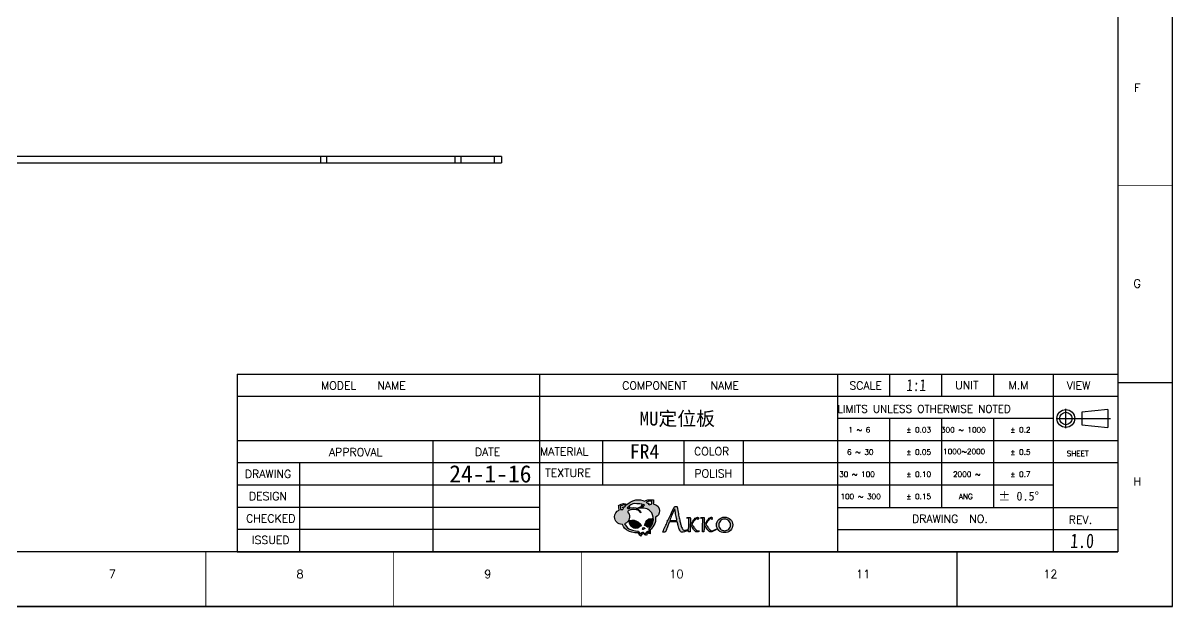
# Model space of a CAD drawing. Header units: millimetres. Extents: x -66 to 508, y -470 to -65.
# Drawn here: x 221.8 to 507.7, y -470.4 to -325.1 of the extents above; entities that cross this region are included whole.
import ezdxf
from ezdxf.enums import TextEntityAlignment as Align

# ---------------------------------------------------------------- set-up
doc = ezdxf.new("R2010")
doc.units = ezdxf.units.MM
doc.header["$LTSCALE"] = 16.335
doc.layers.get('0').update_dxf_attribs({"linetype": 'CONTINUOUS'})
doc.layers.add('图层1', color=3, linetype='CONTINUOUS')
doc.styles.add('POSITION', font='romanc.shx', dxfattribs={"height": 3})
doc.styles.add('样式 1', font='')
doc.styles.get('样式 1').set_extended_font_data('NSimSun')

msp = doc.modelspace()

# ---------------------------------------------------------------- hatches: boundary and pattern name
at = {"layer": '图层1'}
h = msp.add_hatch(color=256, dxfattribs=at)
h.dxf.hatch_style = 2
edge = h.paths.add_edge_path()
edge.add_spline(control_points=[(378.509, -444.752), (378.611, -444.065), (378.57, -443.75), (378.57, -443.75), (377.444, -443.608), (376.744, -443.784), (376.308, -444.067), (375.763, -443.794), (375.046, -443.619), (374.14, -443.754), (374.14, -443.754), (372.985, -443.881), (371.921, -444.857), (371.466, -444.594), (370.796, -444.532), (369.834, -445.091), (369.834, -445.091), (369.945, -445.217), (369.99, -446.264), (369.334, -446.554), (368.877, -447.209), (368.877, -447.972), (368.877, -449.003), (369.713, -449.839), (370.744, -449.839), (370.785, -449.839), (370.825, -449.835), (370.865, -449.833), (371.077, -450.485), (371.516, -451.156), (372.405, -451.506), (372.405, -451.506), (373.581, -452.023), (374.746, -451.942), (374.746, -451.942), (374.852, -452.378), (375.438, -452.759), (375.438, -452.759), (375.65, -452.269), (375.916, -451.887), (375.916, -451.887), (376.257, -452.432), (376.778, -452.595), (376.778, -452.595), (377.087, -451.669), (377.087, -451.669), (377.087, -451.669), (377.193, -452.16), (377.725, -452.214), (377.725, -452.214), (377.725, -451.179), (377.725, -451.179), (377.725, -451.179), (379.07, -450.09), (379.089, -448.565), (379.089, -448.565), (379.092, -448.36), (379.044, -448.057), (379.646, -447.786), (380.066, -447.181), (380.066, -446.477), (380.066, -445.579), (379.383, -444.84), (378.509, -444.752)], knot_values=[0, 0, 0, 0, 1, 1, 1, 2, 2, 2, 3, 3, 3, 4, 4, 4, 5, 5, 5, 6, 6, 6, 7, 7, 7, 8, 8, 8, 9, 9, 9, 10, 10, 10, 11, 11, 11, 12, 12, 12, 13, 13, 13, 14, 14, 14, 15, 15, 15, 16, 16, 16, 17, 17, 17, 18, 18, 18, 19, 19, 19, 20, 20, 20, 21, 21, 21, 21], degree=3, periodic=0)
edge = h.paths.add_edge_path()
edge.add_spline(control_points=[(376.304, -444.992), (376.16, -445.147), (376.072, -445.306), (376.027, -445.404), (375.89, -445.395), (375.743, -445.397), (375.591, -445.414), (375.701, -445.202), (375.826, -445.022), (375.959, -444.87), (376.069, -444.904), (376.184, -444.944), (376.304, -444.992)], knot_values=[0, 0, 0, 0, 1, 1, 1, 2, 2, 2, 3, 3, 3, 4, 4, 4, 4], degree=3, periodic=0)
edge = h.paths.add_edge_path()
edge.add_spline(control_points=[(378.129, -444.075), (378.156, -444.275), (378.124, -444.546), (378.087, -444.76), (377.856, -444.793), (377.639, -444.871), (377.447, -444.986), (377.395, -444.923), (377.335, -444.853), (377.265, -444.779), (377.351, -444.643), (377.423, -444.56), (377.423, -444.56), (377.291, -444.552), (377.17, -444.561), (377.059, -444.58), (376.954, -444.487), (376.836, -444.392), (376.702, -444.3), (377.429, -443.949), (378.129, -444.075), (378.129, -444.075)], knot_values=[0, 0, 0, 0, 1, 1, 1, 2, 2, 2, 3, 3, 3, 4, 4, 4, 5, 5, 5, 6, 6, 6, 7, 7, 7, 7], degree=3, periodic=0)
edge = h.paths.add_edge_path()
edge.add_spline(control_points=[(372.632, -445.758), (372.528, -445.793), (372.376, -445.852), (372.201, -445.947), (372.185, -445.916), (372.119, -445.799), (371.993, -445.684), (372.101, -445.584), (372.212, -445.486), (372.326, -445.392), (372.432, -445.491), (372.534, -445.612), (372.632, -445.758)], knot_values=[0, 0, 0, 0, 1, 1, 1, 2, 2, 2, 3, 3, 3, 4, 4, 4, 4], degree=3, periodic=0)
edge = h.paths.add_edge_path()
edge.add_spline(control_points=[(370.333, -445.305), (370.333, -445.305), (371.004, -444.843), (371.728, -445.046), (371.612, -445.165), (371.499, -445.295), (371.39, -445.437), (371.215, -445.431), (371.009, -445.469), (370.77, -445.58), (370.77, -445.58), (370.92, -445.692), (371.092, -445.866), (371.042, -445.947), (370.994, -446.029), (370.948, -446.116), (370.881, -446.109), (370.813, -446.104), (370.744, -446.104), (370.62, -446.104), (370.498, -446.117), (370.38, -446.14), (370.339, -445.887), (370.298, -445.541), (370.333, -445.305)], knot_values=[0, 0, 0, 0, 1, 1, 1, 2, 2, 2, 3, 3, 3, 4, 4, 4, 5, 5, 5, 6, 6, 6, 7, 7, 7, 8, 8, 8, 8], degree=3, periodic=0)
edge = h.paths.add_edge_path()
edge.add_spline(control_points=[(378.523, -448.674), (378.523, -448.674), (378.5, -450.07), (377.512, -450.907), (377.512, -450.907), (377.317, -451.379), (377.548, -451.833), (377.548, -451.833), (377.282, -451.833), (377.069, -451.542), (377.069, -451.542), (376.682, -451.651), (376.672, -452.214), (376.672, -452.214), (376.236, -452.087), (375.97, -451.778), (375.97, -451.778), (375.438, -451.833), (375.349, -452.287), (375.349, -452.287), (374.852, -451.724), (374.852, -451.524), (374.852, -451.524), (373.593, -451.488), (372.565, -450.979), (372.565, -450.979), (371.758, -450.604), (371.363, -449.732), (372.09, -449.476), (372.611, -448.785), (372.611, -447.972), (372.611, -447.459), (372.405, -446.995), (372.071, -446.658), (372.275, -446.479), (372.525, -446.319), (372.831, -446.201), (372.831, -446.201), (374.626, -445.726), (375.384, -446.961), (375.384, -446.961), (375.065, -445.329), (372.778, -445.715), (372.778, -445.715), (372.741, -445.723), (372.679, -445.743), (372.623, -445.62), (372.54, -445.466), (372.425, -445.313), (373.07, -444.806), (373.796, -444.458), (374.424, -444.753), (374.424, -444.753), (374.895, -444.603), (375.702, -444.799), (375.572, -445.129), (375.59, -445.407), (375.59, -445.414), (375.237, -445.455), (374.858, -445.583), (374.52, -445.878), (374.52, -445.878), (375.776, -445.629), (376.98, -445.987), (376.98, -445.987), (378.67, -446.721), (378.523, -448.674)], knot_values=[0, 0, 0, 0, 1, 1, 1, 2, 2, 2, 3, 3, 3, 4, 4, 4, 5, 5, 5, 6, 6, 6, 7, 7, 7, 8, 8, 8, 9, 9, 9, 10, 10, 10, 11, 11, 11, 12, 12, 12, 13, 13, 13, 14, 14, 14, 15, 15, 15, 16, 16, 16, 17, 17, 17, 18, 18, 18, 19, 19, 19, 20, 20, 20, 21, 21, 21, 22, 22, 22, 22], degree=3, periodic=0)
h = msp.add_hatch(color=256, dxfattribs=at)
h.dxf.hatch_style = 2
edge = h.paths.add_edge_path()
edge.add_spline(control_points=[(387.7, -448.186), (387.681, -448.151), (387.652, -448.124), (387.613, -448.105), (387.573, -448.088), (387.519, -448.078), (387.449, -448.078), (387.379, -448.078), (387.291, -448.088), (387.187, -448.107), (387.082, -448.126), (386.954, -448.155), (386.804, -448.193), (386.804, -448.193), (386.819, -448.322), (386.819, -448.322), (386.926, -448.306), (387.014, -448.299), (387.082, -448.299), (387.133, -448.299), (387.175, -448.304), (387.208, -448.314), (387.24, -448.324), (387.266, -448.34), (387.285, -448.361), (387.303, -448.383), (387.316, -448.411), (387.323, -448.446), (387.329, -448.481), (387.333, -448.522), (387.333, -448.571), (387.333, -448.821), (387.331, -449.069), (387.327, -449.314), (387.323, -449.559), (387.318, -449.809), (387.311, -450.062), (387.304, -450.316), (387.295, -450.578), (387.286, -450.846), (387.283, -450.916), (387.28, -450.988), (387.277, -451.06), (387.095, -451.12), (386.584, -451.285), (386.529, -451.297), (386.465, -451.312), (386.403, -451.319), (386.341, -451.319), (386.246, -451.319), (386.159, -451.304), (386.08, -451.273), (386, -451.242), (385.924, -451.188), (385.852, -451.109), (385.78, -451.032), (385.711, -450.925), (385.644, -450.789), (385.577, -450.652), (385.51, -450.48), (385.442, -450.269), (385.375, -450.06), (385.305, -449.809), (385.233, -449.516), (385.16, -449.223), (385.083, -448.88), (385.002, -448.486), (384.92, -448.092), (384.831, -447.643), (384.736, -447.14), (384.641, -446.636), (384.536, -446.069), (384.422, -445.439), (384.364, -445.414), (384.309, -445.396), (384.258, -445.388), (384.208, -445.379), (384.156, -445.374), (384.104, -445.374), (384.067, -445.374), (384.03, -445.377), (383.991, -445.382), (383.954, -445.388), (383.917, -445.396), (383.883, -445.41), (383.848, -445.422), (383.816, -445.44), (383.787, -445.463), (383.758, -445.486), (383.735, -445.514), (383.717, -445.548), (383.519, -445.922), (383.29, -446.387), (383.031, -446.944), (382.771, -447.5), (382.475, -448.142), (382.144, -448.873), (382.027, -448.874), (381.969, -448.911), (381.969, -448.983), (381.969, -449.024), (381.988, -449.074), (382.026, -449.134), (381.845, -449.527), (381.657, -449.94), (381.461, -450.369), (381.266, -450.799), (381.06, -451.251), (380.842, -451.722), (380.842, -451.722), (380.88, -451.749), (380.88, -451.749), (380.918, -451.751), (380.96, -451.753), (381.007, -451.754), (381.053, -451.755), (381.091, -451.755), (381.122, -451.755), (381.177, -451.755), (381.229, -451.754), (381.278, -451.75), (381.326, -451.748), (381.372, -451.738), (381.413, -451.721), (381.455, -451.704), (381.494, -451.676), (381.531, -451.638), (381.567, -451.6), (381.6, -451.546), (381.629, -451.478), (381.652, -451.418), (381.678, -451.351), (381.705, -451.277), (381.732, -451.204), (381.764, -451.116), (381.8, -451.014), (381.836, -450.913), (381.878, -450.793), (381.927, -450.656), (381.975, -450.519), (382.031, -450.359), (382.097, -450.173), (382.139, -450.054), (382.188, -449.916), (382.245, -449.759), (382.303, -449.604), (382.366, -449.432), (382.437, -449.245), (382.787, -449.225), (383.127, -449.21), (383.454, -449.197), (383.782, -449.186), (384.113, -449.177), (384.449, -449.174), (384.525, -449.526), (384.598, -449.835), (384.667, -450.101), (384.736, -450.367), (384.803, -450.596), (384.868, -450.789), (384.934, -450.981), (384.998, -451.141), (385.063, -451.268), (385.127, -451.395), (385.194, -451.496), (385.261, -451.571), (385.33, -451.647), (385.4, -451.7), (385.474, -451.731), (385.548, -451.761), (385.626, -451.776), (385.709, -451.776), (385.856, -451.776), (386.025, -451.749), (386.216, -451.696), (386.375, -451.649), (386.959, -451.45), (387.267, -451.326), (387.262, -451.447), (387.257, -451.571), (387.252, -451.697), (387.252, -451.697), (387.28, -451.701), (387.28, -451.701), (387.28, -451.701), (387.648, -451.654), (387.648, -451.654), (387.654, -451.477), (387.659, -451.298), (387.665, -451.117), (387.67, -450.936), (387.676, -450.758), (387.681, -450.582), (387.686, -450.406), (387.691, -450.235), (387.697, -450.068), (387.702, -449.902), (387.707, -449.745), (387.711, -449.595), (387.715, -449.447), (387.719, -449.309), (387.723, -449.183), (387.727, -449.056), (387.73, -448.945), (387.734, -448.849), (387.736, -448.753), (387.738, -448.675), (387.74, -448.613), (387.741, -448.552), (387.742, -448.513), (387.742, -448.495), (387.742, -448.429), (387.74, -448.369), (387.736, -448.318), (387.731, -448.266), (387.719, -448.222), (387.7, -448.186)], knot_values=[0, 0, 0, 0, 1, 1, 1, 2, 2, 2, 3, 3, 3, 4, 4, 4, 5, 5, 5, 6, 6, 6, 7, 7, 7, 8, 8, 8, 9, 9, 9, 10, 10, 10, 11, 11, 11, 12, 12, 12, 13, 13, 13, 14, 14, 14, 15, 15, 15, 16, 16, 16, 17, 17, 17, 18, 18, 18, 19, 19, 19, 20, 20, 20, 21, 21, 21, 22, 22, 22, 23, 23, 23, 24, 24, 24, 25, 25, 25, 26, 26, 26, 27, 27, 27, 28, 28, 28, 29, 29, 29, 30, 30, 30, 31, 31, 31, 32, 32, 32, 33, 33, 33, 34, 34, 34, 35, 35, 35, 36, 36, 36, 37, 37, 37, 38, 38, 38, 39, 39, 39, 40, 40, 40, 41, 41, 41, 42, 42, 42, 43, 43, 43, 44, 44, 44, 45, 45, 45, 46, 46, 46, 47, 47, 47, 48, 48, 48, 49, 49, 49, 50, 50, 50, 51, 51, 51, 52, 52, 52, 53, 53, 53, 54, 54, 54, 55, 55, 55, 56, 56, 56, 57, 57, 57, 58, 58, 58, 59, 59, 59, 60, 60, 60, 61, 61, 61, 62, 62, 62, 63, 63, 63, 64, 64, 64, 65, 65, 65, 66, 66, 66, 67, 67, 67, 68, 68, 68, 69, 69, 69, 70, 70, 70, 71, 71, 71, 72, 72, 72, 72], degree=3, periodic=0)
edge = h.paths.add_edge_path()
edge.add_spline(control_points=[(383.488, -448.852), (383.196, -448.856), (382.894, -448.862), (382.582, -448.87), (382.741, -448.459), (382.923, -448.01), (383.129, -447.522), (383.333, -447.034), (383.567, -446.519), (383.828, -445.978), (383.828, -445.978), (383.845, -445.978), (383.845, -445.978), (383.89, -446.251), (383.936, -446.519), (383.983, -446.784), (384.03, -447.049), (384.077, -447.304), (384.122, -447.547), (384.168, -447.792), (384.213, -448.023), (384.256, -448.242), (384.299, -448.461), (384.34, -448.66), (384.378, -448.839), (384.077, -448.844), (383.78, -448.847), (383.488, -448.852)], knot_values=[0, 0, 0, 0, 1, 1, 1, 2, 2, 2, 3, 3, 3, 4, 4, 4, 5, 5, 5, 6, 6, 6, 7, 7, 7, 8, 8, 8, 9, 9, 9, 9], degree=3, periodic=0)
h = msp.add_hatch(color=256, dxfattribs=at)
h.dxf.hatch_style = 2
edge = h.paths.add_edge_path()
edge.add_spline(control_points=[(375.136, -449.647), (375.136, -449.647), (374.374, -448.485), (372.512, -448.848), (372.512, -448.848), (372.352, -450.301), (373.7, -450.773), (373.7, -450.773), (374.551, -451.063), (375.065, -450.464), (375.065, -450.464), (375.227, -450.24), (375.596, -450.173), (375.596, -450.173), (375.526, -450.137), (375.136, -449.647)], knot_values=[0, 0, 0, 0, 1, 1, 1, 2, 2, 2, 3, 3, 3, 4, 4, 4, 5, 5, 5, 5], degree=3, periodic=0)
h = msp.add_hatch(color=256, dxfattribs=at)
h.dxf.hatch_style = 2
edge = h.paths.add_edge_path()
edge.add_spline(control_points=[(376.562, -449.444), (376.366, -449.967), (376.342, -450.068), (376.342, -450.068), (376.599, -450.098), (376.72, -450.247), (376.72, -450.247), (377.146, -450.791), (377.679, -450.422), (377.679, -450.422), (378.521, -449.826), (378.219, -448.402), (378.219, -448.402), (376.919, -448.22), (376.562, -449.444), (376.562, -449.444)], knot_values=[0, 0, 0, 0, 1, 1, 1, 2, 2, 2, 3, 3, 3, 4, 4, 4, 5, 5, 5, 5], degree=3, periodic=0)
h = msp.add_hatch(color=256, dxfattribs=at)
h.dxf.hatch_style = 2
edge = h.paths.add_edge_path()
edge.add_spline(control_points=[(389.738, -451.451), (389.692, -451.461), (389.648, -451.466), (389.607, -451.466), (389.572, -451.466), (389.537, -451.462), (389.504, -451.454), (389.471, -451.445), (389.437, -451.432), (389.402, -451.412), (389.366, -451.394), (389.329, -451.369), (389.292, -451.338), (389.254, -451.308), (389.213, -451.27), (389.17, -451.227), (389.11, -451.167), (389.044, -451.094), (388.974, -451.01), (388.903, -450.926), (388.824, -450.823), (388.737, -450.702), (388.65, -450.58), (388.554, -450.436), (388.448, -450.271), (388.342, -450.106), (388.224, -449.911), (388.093, -449.687), (388.211, -449.521), (388.327, -449.363), (388.44, -449.215), (388.552, -449.066), (388.661, -448.937), (388.766, -448.825), (388.871, -448.713), (388.972, -448.624), (389.067, -448.558), (389.163, -448.492), (389.252, -448.459), (389.336, -448.459), (389.378, -448.459), (389.42, -448.467), (389.463, -448.484), (389.506, -448.499), (389.548, -448.529), (389.588, -448.573), (389.588, -448.573), (389.601, -448.573), (389.601, -448.573), (389.645, -448.539), (389.679, -448.496), (389.703, -448.446), (389.727, -448.397), (389.739, -448.347), (389.739, -448.297), (389.739, -448.265), (389.734, -448.235), (389.723, -448.206), (389.712, -448.177), (389.695, -448.151), (389.672, -448.129), (389.648, -448.107), (389.619, -448.091), (389.584, -448.077), (389.548, -448.065), (389.507, -448.057), (389.459, -448.057), (389.348, -448.057), (389.235, -448.097), (389.121, -448.175), (389.006, -448.252), (388.885, -448.362), (388.758, -448.503), (388.631, -448.645), (388.496, -448.816), (388.352, -449.014), (388.207, -449.213), (388.051, -449.432), (387.882, -449.672), (387.882, -449.672), (387.767, -449.836), (387.767, -449.836), (387.767, -449.836), (387.765, -449.856), (387.765, -449.856), (387.904, -450.098), (388.032, -450.313), (388.148, -450.498), (388.264, -450.683), (388.369, -450.843), (388.465, -450.979), (388.559, -451.114), (388.644, -451.227), (388.72, -451.316), (388.794, -451.406), (388.861, -451.477), (388.918, -451.529), (388.952, -451.562), (388.985, -451.591), (389.016, -451.614), (389.047, -451.639), (389.077, -451.659), (389.109, -451.676), (389.139, -451.691), (389.17, -451.704), (389.202, -451.712), (389.233, -451.72), (389.267, -451.724), (389.302, -451.724), (389.338, -451.724), (389.378, -451.72), (389.42, -451.713), (389.463, -451.705), (389.51, -451.692), (389.561, -451.677), (389.613, -451.66), (389.669, -451.641), (389.731, -451.618), (389.792, -451.595), (389.86, -451.567), (389.935, -451.536), (389.935, -451.536), (389.892, -451.408), (389.892, -451.408), (389.836, -451.426), (389.784, -451.44), (389.738, -451.451)], knot_values=[0, 0, 0, 0, 1, 1, 1, 2, 2, 2, 3, 3, 3, 4, 4, 4, 5, 5, 5, 6, 6, 6, 7, 7, 7, 8, 8, 8, 9, 9, 9, 10, 10, 10, 11, 11, 11, 12, 12, 12, 13, 13, 13, 14, 14, 14, 15, 15, 15, 16, 16, 16, 17, 17, 17, 18, 18, 18, 19, 19, 19, 20, 20, 20, 21, 21, 21, 22, 22, 22, 23, 23, 23, 24, 24, 24, 25, 25, 25, 26, 26, 26, 27, 27, 27, 28, 28, 28, 29, 29, 29, 30, 30, 30, 31, 31, 31, 32, 32, 32, 33, 33, 33, 34, 34, 34, 35, 35, 35, 36, 36, 36, 37, 37, 37, 38, 38, 38, 39, 39, 39, 40, 40, 40, 41, 41, 41, 42, 42, 42, 42], degree=3, periodic=0)
h = msp.add_hatch(color=256, dxfattribs=at)
h.dxf.hatch_style = 2
edge = h.paths.add_edge_path()
edge.add_spline(control_points=[(391.146, -448.186), (391.126, -448.151), (391.097, -448.124), (391.058, -448.105), (391.018, -448.088), (390.964, -448.078), (390.894, -448.078), (390.824, -448.078), (390.736, -448.088), (390.632, -448.107), (390.527, -448.126), (390.399, -448.155), (390.249, -448.193), (390.249, -448.193), (390.264, -448.322), (390.264, -448.322), (390.371, -448.306), (390.459, -448.299), (390.527, -448.299), (390.578, -448.299), (390.62, -448.304), (390.653, -448.314), (390.686, -448.324), (390.711, -448.34), (390.73, -448.361), (390.748, -448.383), (390.761, -448.411), (390.768, -448.446), (390.774, -448.481), (390.778, -448.522), (390.778, -448.571), (390.778, -448.821), (390.776, -449.069), (390.773, -449.314), (390.768, -449.559), (390.763, -449.809), (390.756, -450.062), (390.749, -450.316), (390.74, -450.578), (390.73, -450.846), (390.72, -451.116), (390.709, -451.399), (390.697, -451.697), (390.697, -451.697), (390.725, -451.701), (390.725, -451.701), (390.725, -451.701), (391.094, -451.654), (391.094, -451.654), (391.099, -451.477), (391.104, -451.298), (391.11, -451.117), (391.116, -450.936), (391.121, -450.758), (391.126, -450.582), (391.132, -450.406), (391.137, -450.235), (391.142, -450.068), (391.147, -449.902), (391.152, -449.745), (391.156, -449.595), (391.16, -449.447), (391.164, -449.309), (391.168, -449.183), (391.173, -449.056), (391.176, -448.945), (391.178, -448.849), (391.181, -448.753), (391.183, -448.675), (391.184, -448.613), (391.186, -448.552), (391.187, -448.513), (391.187, -448.495), (391.187, -448.429), (391.185, -448.369), (391.181, -448.318), (391.177, -448.266), (391.165, -448.222), (391.146, -448.186)], knot_values=[0, 0, 0, 0, 1, 1, 1, 2, 2, 2, 3, 3, 3, 4, 4, 4, 5, 5, 5, 6, 6, 6, 7, 7, 7, 8, 8, 8, 9, 9, 9, 10, 10, 10, 11, 11, 11, 12, 12, 12, 13, 13, 13, 14, 14, 14, 15, 15, 15, 16, 16, 16, 17, 17, 17, 18, 18, 18, 19, 19, 19, 20, 20, 20, 21, 21, 21, 22, 22, 22, 23, 23, 23, 24, 24, 24, 25, 25, 25, 26, 26, 26, 26], degree=3, periodic=0)
h = msp.add_hatch(color=256, dxfattribs=at)
h.dxf.hatch_style = 2
edge = h.paths.add_edge_path()
edge.add_spline(control_points=[(393.184, -451.451), (393.137, -451.461), (393.094, -451.466), (393.052, -451.466), (393.017, -451.466), (392.983, -451.462), (392.95, -451.454), (392.916, -451.445), (392.882, -451.432), (392.847, -451.412), (392.811, -451.394), (392.775, -451.369), (392.737, -451.338), (392.699, -451.308), (392.659, -451.27), (392.615, -451.227), (392.555, -451.167), (392.49, -451.094), (392.419, -451.01), (392.349, -450.926), (392.27, -450.823), (392.183, -450.702), (392.095, -450.58), (391.999, -450.436), (391.893, -450.271), (391.787, -450.106), (391.669, -449.911), (391.539, -449.687), (391.657, -449.521), (391.772, -449.363), (391.884, -449.215), (391.997, -449.066), (392.106, -448.937), (392.211, -448.825), (392.317, -448.713), (392.417, -448.624), (392.512, -448.558), (392.608, -448.492), (392.698, -448.459), (392.782, -448.459), (392.823, -448.459), (392.865, -448.467), (392.908, -448.484), (392.951, -448.499), (392.993, -448.529), (393.034, -448.573), (393.034, -448.573), (393.046, -448.573), (393.046, -448.573), (393.09, -448.539), (393.125, -448.496), (393.149, -448.446), (393.172, -448.397), (393.184, -448.347), (393.184, -448.297), (393.184, -448.265), (393.179, -448.235), (393.168, -448.206), (393.157, -448.177), (393.14, -448.151), (393.117, -448.129), (393.094, -448.107), (393.064, -448.091), (393.029, -448.077), (392.994, -448.065), (392.952, -448.057), (392.904, -448.057), (392.794, -448.057), (392.68, -448.097), (392.566, -448.175), (392.451, -448.252), (392.33, -448.362), (392.204, -448.503), (392.076, -448.645), (391.941, -448.816), (391.797, -449.014), (391.653, -449.213), (391.496, -449.432), (391.327, -449.672), (391.327, -449.672), (391.212, -449.836), (391.212, -449.836), (391.212, -449.836), (391.21, -449.856), (391.21, -449.856), (391.349, -450.098), (391.477, -450.313), (391.593, -450.498), (391.709, -450.683), (391.815, -450.843), (391.909, -450.979), (392.005, -451.114), (392.089, -451.227), (392.164, -451.316), (392.24, -451.406), (392.306, -451.477), (392.363, -451.529), (392.397, -451.562), (392.43, -451.591), (392.461, -451.614), (392.492, -451.639), (392.523, -451.659), (392.553, -451.676), (392.584, -451.691), (392.615, -451.704), (392.647, -451.712), (392.678, -451.72), (392.712, -451.724), (392.747, -451.724), (392.784, -451.724), (392.823, -451.72), (392.865, -451.713), (392.908, -451.705), (392.955, -451.692), (393.007, -451.677), (393.057, -451.66), (393.114, -451.641), (393.176, -451.618), (393.237, -451.595), (394.303, -451.063), (394.377, -451.032), (394.377, -451.032), (394.334, -450.905), (394.334, -450.905), (394.278, -450.922), (393.229, -451.44), (393.184, -451.451)], knot_values=[0, 0, 0, 0, 1, 1, 1, 2, 2, 2, 3, 3, 3, 4, 4, 4, 5, 5, 5, 6, 6, 6, 7, 7, 7, 8, 8, 8, 9, 9, 9, 10, 10, 10, 11, 11, 11, 12, 12, 12, 13, 13, 13, 14, 14, 14, 15, 15, 15, 16, 16, 16, 17, 17, 17, 18, 18, 18, 19, 19, 19, 20, 20, 20, 21, 21, 21, 22, 22, 22, 23, 23, 23, 24, 24, 24, 25, 25, 25, 26, 26, 26, 27, 27, 27, 28, 28, 28, 29, 29, 29, 30, 30, 30, 31, 31, 31, 32, 32, 32, 33, 33, 33, 34, 34, 34, 35, 35, 35, 36, 36, 36, 37, 37, 37, 38, 38, 38, 39, 39, 39, 40, 40, 40, 41, 41, 41, 42, 42, 42, 42], degree=3, periodic=0)
h = msp.add_hatch(color=256, dxfattribs=at)
h.dxf.hatch_style = 2
edge = h.paths.add_edge_path()
edge.add_spline(control_points=[(397.68, -448.579), (397.293, -448.211), (396.808, -448.027), (396.226, -448.027), (395.645, -448.027), (395.163, -448.211), (394.783, -448.579), (394.402, -448.947), (394.212, -449.413), (394.212, -449.976), (394.212, -450.523), (394.4, -450.979), (394.779, -451.344), (395.156, -451.707), (395.63, -451.889), (396.197, -451.889), (396.791, -451.889), (397.284, -451.707), (397.674, -451.344), (398.065, -450.979), (398.26, -450.52), (398.26, -449.965), (398.26, -449.409), (398.067, -448.947), (397.68, -448.579)], knot_values=[0, 0, 0, 0, 1, 1, 1, 2, 2, 2, 3, 3, 3, 4, 4, 4, 5, 5, 5, 6, 6, 6, 7, 7, 7, 8, 8, 8, 8], degree=3, periodic=0)
edge = h.paths.add_edge_path()
edge.add_spline(control_points=[(397.283, -450.981), (397.003, -451.256), (396.652, -451.393), (396.232, -451.393), (395.813, -451.393), (395.465, -451.259), (395.187, -450.989), (394.908, -450.72), (394.769, -450.382), (394.769, -449.976), (394.769, -449.557), (394.908, -449.213), (395.186, -448.943), (395.463, -448.673), (395.817, -448.539), (396.248, -448.539), (396.657, -448.539), (397.003, -448.675), (397.283, -448.947), (397.565, -449.219), (397.705, -449.555), (397.705, -449.954), (397.705, -450.364), (397.565, -450.706), (397.283, -450.981)], knot_values=[0, 0, 0, 0, 1, 1, 1, 2, 2, 2, 3, 3, 3, 4, 4, 4, 5, 5, 5, 6, 6, 6, 7, 7, 7, 8, 8, 8, 8], degree=3, periodic=0)

# ---------------------------------------------------------------- linework, layer by layer
for p, q in [((507.572, -470.287), (507.572, -65.051)), ((507.572, -470.287), (507.572, -65.051)), ((493.928, -78.696), (493.928, -456.642)), ((275.101, -412.435), (493.928, -412.435)), ((275.101, -412.435), (275.101, -456.642)), ((350.253, -412.435), (350.253, -456.642)), ((424.301, -412.435), (424.301, -456.642)), ((437.232, -412.435), (437.232, -417.85)), ((450.162, -412.435), (450.162, -417.85)), ((463.093, -412.435), (463.093, -417.85)), ((477.857, -412.435), (477.857, -456.642)), ((493.928, -412.435), (493.928, -456.642)), ((493.928, -414.516), (507.572, -414.516)), ((275.101, -417.961), (493.928, -417.961)), ((491.44, -421.276), (485.019, -421.939)), ((485.019, -421.939), (485.019, -425.034)), ((491.44, -421.276), (491.44, -425.697)), ((477.857, -423.487), (424.301, -423.487)), ((437.232, -423.487), (437.232, -445.59)), ((450.162, -423.487), (450.162, -445.59)), ((463.093, -423.487), (463.093, -445.59)), ((485.019, -425.034), (491.44, -425.697)), ((493.928, -429.013), (275.101, -429.013)), ((323.729, -429.013), (323.729, -456.642)), ((365.847, -429.013), (365.847, -440.064)), ((386.172, -440.064), (386.172, -429.013)), ((400.876, -429.013), (400.876, -440.064)), ((493.928, -434.539), (275.101, -434.539)), ((290.573, -434.539), (290.573, -456.642)), ((477.857, -440.064), (275.101, -440.064)), ((350.253, -440.064), (280.627, -440.064)), ((350.253, -445.59), (275.101, -445.59)), ((424.301, -445.59), (493.928, -445.59)), ((350.253, -451.116), (275.101, -451.116)), ((424.301, -451.116), (493.928, -451.116)), ((493.928, -456.642), (-52.526, -456.642)), ((275.101, -456.642), (493.928, -456.642)), ((407.286, -456.642), (407.286, -470.287)), ((453.95, -456.642), (453.95, -470.287)), ((507.572, -470.287), (-66.17, -470.287)), ((-66.17, -470.287), (507.572, -470.287))]:
    msp.add_line(p, q)
at = {"color": 7, "linetype": 'Continuous'}
for p, q in [((340.799, -358.338), (35.751, -358.338)), ((35.751, -359.838), (340.799, -359.838)), ((295.775, -358.338), (295.775, -359.838)), ((297.275, -358.338), (297.275, -359.838)), ((329.275, -359.838), (329.275, -358.338)), ((330.775, -359.838), (330.775, -358.338)), ((338.999, -359.838), (338.999, -358.338)), ((340.799, -358.338), (340.799, -359.838))]:
    msp.add_line(p, q, dxfattribs=at)
at = {"ltscale": 0.5}
for p, q in [((481.041, -425.924), (481.041, -421.099)), ((478.672, -423.487), (492.181, -423.487))]:
    msp.add_line(p, q, dxfattribs=at)
at = {"const_width": 0.205}
for points in [[(493.928, -365.567), (507.572, -365.567)], [(267.296, -456.642), (267.296, -470.287)], [(313.96, -456.642), (313.96, -470.287)], [(360.623, -456.642), (360.623, -470.287)]]:
    msp.add_lwpolyline(points, dxfattribs=at)
for radius in [2.21, 1.547]:
    msp.add_circle((481.041, -423.487), radius)
at = {"layer": '图层1'}
for points, knots in [([(378.509, -444.752), (378.611, -444.065), (378.57, -443.75), (378.57, -443.75), (377.444, -443.608), (376.744, -443.784), (376.308, -444.067), (375.763, -443.794), (375.046, -443.619), (374.14, -443.754), (374.14, -443.754), (372.985, -443.881), (371.921, -444.857), (371.466, -444.594), (370.796, -444.532), (369.834, -445.091), (369.834, -445.091), (369.945, -445.217), (369.99, -446.264), (369.334, -446.554), (368.877, -447.209), (368.877, -447.972), (368.877, -449.003), (369.713, -449.839), (370.744, -449.839), (370.785, -449.839), (370.825, -449.835), (370.865, -449.833), (371.077, -450.485), (371.516, -451.156), (372.405, -451.506), (372.405, -451.506), (373.581, -452.023), (374.746, -451.942), (374.746, -451.942), (374.852, -452.378), (375.438, -452.759), (375.438, -452.759), (375.65, -452.269), (375.916, -451.887), (375.916, -451.887), (376.257, -452.432), (376.778, -452.595), (376.778, -452.595), (377.087, -451.669), (377.087, -451.669), (377.087, -451.669), (377.193, -452.16), (377.725, -452.214), (377.725, -452.214), (377.725, -451.179), (377.725, -451.179), (377.725, -451.179), (379.07, -450.09), (379.089, -448.565), (379.089, -448.565), (379.092, -448.36), (379.044, -448.057), (379.646, -447.786), (380.066, -447.181), (380.066, -446.477), (380.066, -445.579), (379.383, -444.84), (378.509, -444.752)], [0, 0, 0, 0, 1, 1, 1, 2, 2, 2, 3, 3, 3, 4, 4, 4, 5, 5, 5, 6, 6, 6, 7, 7, 7, 8, 8, 8, 9, 9, 9, 10, 10, 10, 11, 11, 11, 12, 12, 12, 13, 13, 13, 14, 14, 14, 15, 15, 15, 16, 16, 16, 17, 17, 17, 18, 18, 18, 19, 19, 19, 20, 20, 20, 21, 21, 21, 21]), ([(370.333, -445.305), (370.333, -445.305), (371.004, -444.843), (371.728, -445.046), (371.612, -445.165), (371.499, -445.295), (371.39, -445.437), (371.215, -445.431), (371.009, -445.469), (370.77, -445.58), (370.77, -445.58), (370.92, -445.692), (371.092, -445.866), (371.042, -445.947), (370.994, -446.029), (370.948, -446.116), (370.881, -446.109), (370.813, -446.104), (370.744, -446.104), (370.62, -446.104), (370.498, -446.117), (370.38, -446.14), (370.339, -445.887), (370.298, -445.541), (370.333, -445.305)], [0, 0, 0, 0, 1, 1, 1, 2, 2, 2, 3, 3, 3, 4, 4, 4, 5, 5, 5, 6, 6, 6, 7, 7, 7, 8, 8, 8, 8]), ([(378.523, -448.674), (378.523, -448.674), (378.5, -450.07), (377.512, -450.907), (377.512, -450.907), (377.317, -451.379), (377.548, -451.833), (377.548, -451.833), (377.282, -451.833), (377.069, -451.542), (377.069, -451.542), (376.682, -451.651), (376.672, -452.214), (376.672, -452.214), (376.236, -452.087), (375.97, -451.778), (375.97, -451.778), (375.438, -451.833), (375.349, -452.287), (375.349, -452.287), (374.852, -451.724), (374.852, -451.524), (374.852, -451.524), (373.593, -451.488), (372.565, -450.979), (372.565, -450.979), (371.758, -450.604), (371.363, -449.732), (372.09, -449.476), (372.611, -448.785), (372.611, -447.972), (372.611, -447.459), (372.405, -446.995), (372.071, -446.658), (372.275, -446.479), (372.525, -446.319), (372.831, -446.201), (372.831, -446.201), (374.626, -445.726), (375.384, -446.961), (375.384, -446.961), (375.065, -445.329), (372.778, -445.715), (372.778, -445.715), (372.741, -445.723), (372.679, -445.743), (372.623, -445.62), (372.54, -445.466), (372.425, -445.313), (373.07, -444.806), (373.796, -444.458), (374.424, -444.753), (374.424, -444.753), (374.895, -444.603), (375.702, -444.799), (375.572, -445.129), (375.59, -445.407), (375.59, -445.414), (375.237, -445.455), (374.858, -445.583), (374.52, -445.878), (374.52, -445.878), (375.776, -445.629), (376.98, -445.987), (376.98, -445.987), (378.67, -446.721), (378.523, -448.674)], [0, 0, 0, 0, 1, 1, 1, 2, 2, 2, 3, 3, 3, 4, 4, 4, 5, 5, 5, 6, 6, 6, 7, 7, 7, 8, 8, 8, 9, 9, 9, 10, 10, 10, 11, 11, 11, 12, 12, 12, 13, 13, 13, 14, 14, 14, 15, 15, 15, 16, 16, 16, 17, 17, 17, 18, 18, 18, 19, 19, 19, 20, 20, 20, 21, 21, 21, 22, 22, 22, 22]), ([(372.632, -445.758), (372.528, -445.793), (372.376, -445.852), (372.201, -445.947), (372.185, -445.916), (372.119, -445.799), (371.993, -445.684), (372.101, -445.584), (372.212, -445.486), (372.326, -445.392), (372.432, -445.491), (372.534, -445.612), (372.632, -445.758)], [0, 0, 0, 0, 1, 1, 1, 2, 2, 2, 3, 3, 3, 4, 4, 4, 4]), ([(376.304, -444.992), (376.16, -445.147), (376.072, -445.306), (376.027, -445.404), (375.89, -445.395), (375.743, -445.397), (375.591, -445.414), (375.701, -445.202), (375.826, -445.022), (375.959, -444.87), (376.069, -444.904), (376.184, -444.944), (376.304, -444.992)], [0, 0, 0, 0, 1, 1, 1, 2, 2, 2, 3, 3, 3, 4, 4, 4, 4]), ([(378.129, -444.075), (378.156, -444.275), (378.124, -444.546), (378.087, -444.76), (377.856, -444.793), (377.639, -444.871), (377.447, -444.986), (377.395, -444.923), (377.335, -444.853), (377.265, -444.779), (377.351, -444.643), (377.423, -444.56), (377.423, -444.56), (377.291, -444.552), (377.17, -444.561), (377.059, -444.58), (376.954, -444.487), (376.836, -444.392), (376.702, -444.3), (377.429, -443.949), (378.129, -444.075), (378.129, -444.075)], [0, 0, 0, 0, 1, 1, 1, 2, 2, 2, 3, 3, 3, 4, 4, 4, 5, 5, 5, 6, 6, 6, 7, 7, 7, 7]), ([(387.7, -448.186), (387.681, -448.151), (387.652, -448.124), (387.613, -448.105), (387.573, -448.088), (387.519, -448.078), (387.449, -448.078), (387.379, -448.078), (387.291, -448.088), (387.187, -448.107), (387.082, -448.126), (386.954, -448.155), (386.804, -448.193), (386.804, -448.193), (386.819, -448.322), (386.819, -448.322), (386.926, -448.306), (387.014, -448.299), (387.082, -448.299), (387.133, -448.299), (387.175, -448.304), (387.208, -448.314), (387.24, -448.324), (387.266, -448.34), (387.285, -448.361), (387.303, -448.383), (387.316, -448.411), (387.323, -448.446), (387.329, -448.481), (387.333, -448.522), (387.333, -448.571), (387.333, -448.821), (387.331, -449.069), (387.327, -449.314), (387.323, -449.559), (387.318, -449.809), (387.311, -450.062), (387.304, -450.316), (387.295, -450.578), (387.286, -450.846), (387.283, -450.916), (387.28, -450.988), (387.277, -451.06), (387.095, -451.12), (386.584, -451.285), (386.529, -451.297), (386.465, -451.312), (386.403, -451.319), (386.341, -451.319), (386.246, -451.319), (386.159, -451.304), (386.08, -451.273), (386, -451.242), (385.924, -451.188), (385.852, -451.109), (385.78, -451.032), (385.711, -450.925), (385.644, -450.789), (385.577, -450.652), (385.51, -450.48), (385.442, -450.269), (385.375, -450.06), (385.305, -449.809), (385.233, -449.516), (385.16, -449.223), (385.083, -448.88), (385.002, -448.486), (384.92, -448.092), (384.831, -447.643), (384.736, -447.14), (384.641, -446.636), (384.536, -446.069), (384.422, -445.439), (384.364, -445.414), (384.309, -445.396), (384.258, -445.388), (384.208, -445.379), (384.156, -445.374), (384.104, -445.374), (384.067, -445.374), (384.03, -445.377), (383.991, -445.382), (383.954, -445.388), (383.917, -445.396), (383.883, -445.41), (383.848, -445.422), (383.816, -445.44), (383.787, -445.463), (383.758, -445.486), (383.735, -445.514), (383.717, -445.548), (383.519, -445.922), (383.29, -446.387), (383.031, -446.944), (382.771, -447.5), (382.475, -448.142), (382.144, -448.873), (382.027, -448.874), (381.969, -448.911), (381.969, -448.983), (381.969, -449.024), (381.988, -449.074), (382.026, -449.134), (381.845, -449.527), (381.657, -449.94), (381.461, -450.369), (381.266, -450.799), (381.06, -451.251), (380.842, -451.722), (380.842, -451.722), (380.88, -451.749), (380.88, -451.749), (380.918, -451.751), (380.96, -451.753), (381.007, -451.754), (381.053, -451.755), (381.091, -451.755), (381.122, -451.755), (381.177, -451.755), (381.229, -451.754), (381.278, -451.75), (381.326, -451.748), (381.372, -451.738), (381.413, -451.721), (381.455, -451.704), (381.494, -451.676), (381.531, -451.638), (381.567, -451.6), (381.6, -451.546), (381.629, -451.478), (381.652, -451.418), (381.678, -451.351), (381.705, -451.277), (381.732, -451.204), (381.764, -451.116), (381.8, -451.014), (381.836, -450.913), (381.878, -450.793), (381.927, -450.656), (381.975, -450.519), (382.031, -450.359), (382.097, -450.173), (382.139, -450.054), (382.188, -449.916), (382.245, -449.759), (382.303, -449.604), (382.366, -449.432), (382.437, -449.245), (382.787, -449.225), (383.127, -449.21), (383.454, -449.197), (383.782, -449.186), (384.113, -449.177), (384.449, -449.174), (384.525, -449.526), (384.598, -449.835), (384.667, -450.101), (384.736, -450.367), (384.803, -450.596), (384.868, -450.789), (384.934, -450.981), (384.998, -451.141), (385.063, -451.268), (385.127, -451.395), (385.194, -451.496), (385.261, -451.571), (385.33, -451.647), (385.4, -451.7), (385.474, -451.731), (385.548, -451.761), (385.626, -451.776), (385.709, -451.776), (385.856, -451.776), (386.025, -451.749), (386.216, -451.696), (386.375, -451.649), (386.959, -451.45), (387.267, -451.326), (387.262, -451.447), (387.257, -451.571), (387.252, -451.697), (387.252, -451.697), (387.28, -451.701), (387.28, -451.701), (387.28, -451.701), (387.648, -451.654), (387.648, -451.654), (387.654, -451.477), (387.659, -451.298), (387.665, -451.117), (387.67, -450.936), (387.676, -450.758), (387.681, -450.582), (387.686, -450.406), (387.691, -450.235), (387.697, -450.068), (387.702, -449.902), (387.707, -449.745), (387.711, -449.595), (387.715, -449.447), (387.719, -449.309), (387.723, -449.183), (387.727, -449.056), (387.73, -448.945), (387.734, -448.849), (387.736, -448.753), (387.738, -448.675), (387.74, -448.613), (387.741, -448.552), (387.742, -448.513), (387.742, -448.495), (387.742, -448.429), (387.74, -448.369), (387.736, -448.318), (387.731, -448.266), (387.719, -448.222), (387.7, -448.186)], [0, 0, 0, 0, 1, 1, 1, 2, 2, 2, 3, 3, 3, 4, 4, 4, 5, 5, 5, 6, 6, 6, 7, 7, 7, 8, 8, 8, 9, 9, 9, 10, 10, 10, 11, 11, 11, 12, 12, 12, 13, 13, 13, 14, 14, 14, 15, 15, 15, 16, 16, 16, 17, 17, 17, 18, 18, 18, 19, 19, 19, 20, 20, 20, 21, 21, 21, 22, 22, 22, 23, 23, 23, 24, 24, 24, 25, 25, 25, 26, 26, 26, 27, 27, 27, 28, 28, 28, 29, 29, 29, 30, 30, 30, 31, 31, 31, 32, 32, 32, 33, 33, 33, 34, 34, 34, 35, 35, 35, 36, 36, 36, 37, 37, 37, 38, 38, 38, 39, 39, 39, 40, 40, 40, 41, 41, 41, 42, 42, 42, 43, 43, 43, 44, 44, 44, 45, 45, 45, 46, 46, 46, 47, 47, 47, 48, 48, 48, 49, 49, 49, 50, 50, 50, 51, 51, 51, 52, 52, 52, 53, 53, 53, 54, 54, 54, 55, 55, 55, 56, 56, 56, 57, 57, 57, 58, 58, 58, 59, 59, 59, 60, 60, 60, 61, 61, 61, 62, 62, 62, 63, 63, 63, 64, 64, 64, 65, 65, 65, 66, 66, 66, 67, 67, 67, 68, 68, 68, 69, 69, 69, 70, 70, 70, 71, 71, 71, 72, 72, 72, 72]), ([(375.136, -449.647), (375.136, -449.647), (374.374, -448.485), (372.512, -448.848), (372.512, -448.848), (372.352, -450.301), (373.7, -450.773), (373.7, -450.773), (374.551, -451.063), (375.065, -450.464), (375.065, -450.464), (375.227, -450.24), (375.596, -450.173), (375.596, -450.173), (375.526, -450.137), (375.136, -449.647)], [0, 0, 0, 0, 1, 1, 1, 2, 2, 2, 3, 3, 3, 4, 4, 4, 5, 5, 5, 5]), ([(376.562, -449.444), (376.366, -449.967), (376.342, -450.068), (376.342, -450.068), (376.599, -450.098), (376.72, -450.247), (376.72, -450.247), (377.146, -450.791), (377.679, -450.422), (377.679, -450.422), (378.521, -449.826), (378.219, -448.402), (378.219, -448.402), (376.919, -448.22), (376.562, -449.444), (376.562, -449.444)], [0, 0, 0, 0, 1, 1, 1, 2, 2, 2, 3, 3, 3, 4, 4, 4, 5, 5, 5, 5]), ([(383.488, -448.852), (383.196, -448.856), (382.894, -448.862), (382.582, -448.87), (382.741, -448.459), (382.923, -448.01), (383.129, -447.522), (383.333, -447.034), (383.567, -446.519), (383.828, -445.978), (383.828, -445.978), (383.845, -445.978), (383.845, -445.978), (383.89, -446.251), (383.936, -446.519), (383.983, -446.784), (384.03, -447.049), (384.077, -447.304), (384.122, -447.547), (384.168, -447.792), (384.213, -448.023), (384.256, -448.242), (384.299, -448.461), (384.34, -448.66), (384.378, -448.839), (384.077, -448.844), (383.78, -448.847), (383.488, -448.852)], [0, 0, 0, 0, 1, 1, 1, 2, 2, 2, 3, 3, 3, 4, 4, 4, 5, 5, 5, 6, 6, 6, 7, 7, 7, 8, 8, 8, 9, 9, 9, 9]), ([(389.738, -451.451), (389.692, -451.461), (389.648, -451.466), (389.607, -451.466), (389.572, -451.466), (389.537, -451.462), (389.504, -451.454), (389.471, -451.445), (389.437, -451.432), (389.402, -451.412), (389.366, -451.394), (389.329, -451.369), (389.292, -451.338), (389.254, -451.308), (389.213, -451.27), (389.17, -451.227), (389.11, -451.167), (389.044, -451.094), (388.974, -451.01), (388.903, -450.926), (388.824, -450.823), (388.737, -450.702), (388.65, -450.58), (388.554, -450.436), (388.448, -450.271), (388.342, -450.106), (388.224, -449.911), (388.093, -449.687), (388.211, -449.521), (388.327, -449.363), (388.44, -449.215), (388.552, -449.066), (388.661, -448.937), (388.766, -448.825), (388.871, -448.713), (388.972, -448.624), (389.067, -448.558), (389.163, -448.492), (389.252, -448.459), (389.336, -448.459), (389.378, -448.459), (389.42, -448.467), (389.463, -448.484), (389.506, -448.499), (389.548, -448.529), (389.588, -448.573), (389.588, -448.573), (389.601, -448.573), (389.601, -448.573), (389.645, -448.539), (389.679, -448.496), (389.703, -448.446), (389.727, -448.397), (389.739, -448.347), (389.739, -448.297), (389.739, -448.265), (389.734, -448.235), (389.723, -448.206), (389.712, -448.177), (389.695, -448.151), (389.672, -448.129), (389.648, -448.107), (389.619, -448.091), (389.584, -448.077), (389.548, -448.065), (389.507, -448.057), (389.459, -448.057), (389.348, -448.057), (389.235, -448.097), (389.121, -448.175), (389.006, -448.252), (388.885, -448.362), (388.758, -448.503), (388.631, -448.645), (388.496, -448.816), (388.352, -449.014), (388.207, -449.213), (388.051, -449.432), (387.882, -449.672), (387.882, -449.672), (387.767, -449.836), (387.767, -449.836), (387.767, -449.836), (387.765, -449.856), (387.765, -449.856), (387.904, -450.098), (388.032, -450.313), (388.148, -450.498), (388.264, -450.683), (388.369, -450.843), (388.465, -450.979), (388.559, -451.114), (388.644, -451.227), (388.72, -451.316), (388.794, -451.406), (388.861, -451.477), (388.918, -451.529), (388.952, -451.562), (388.985, -451.591), (389.016, -451.614), (389.047, -451.639), (389.077, -451.659), (389.109, -451.676), (389.139, -451.691), (389.17, -451.704), (389.202, -451.712), (389.233, -451.72), (389.267, -451.724), (389.302, -451.724), (389.338, -451.724), (389.378, -451.72), (389.42, -451.713), (389.463, -451.705), (389.51, -451.692), (389.561, -451.677), (389.613, -451.66), (389.669, -451.641), (389.731, -451.618), (389.792, -451.595), (389.86, -451.567), (389.935, -451.536), (389.935, -451.536), (389.892, -451.408), (389.892, -451.408), (389.836, -451.426), (389.784, -451.44), (389.738, -451.451)], [0, 0, 0, 0, 1, 1, 1, 2, 2, 2, 3, 3, 3, 4, 4, 4, 5, 5, 5, 6, 6, 6, 7, 7, 7, 8, 8, 8, 9, 9, 9, 10, 10, 10, 11, 11, 11, 12, 12, 12, 13, 13, 13, 14, 14, 14, 15, 15, 15, 16, 16, 16, 17, 17, 17, 18, 18, 18, 19, 19, 19, 20, 20, 20, 21, 21, 21, 22, 22, 22, 23, 23, 23, 24, 24, 24, 25, 25, 25, 26, 26, 26, 27, 27, 27, 28, 28, 28, 29, 29, 29, 30, 30, 30, 31, 31, 31, 32, 32, 32, 33, 33, 33, 34, 34, 34, 35, 35, 35, 36, 36, 36, 37, 37, 37, 38, 38, 38, 39, 39, 39, 40, 40, 40, 41, 41, 41, 42, 42, 42, 42]), ([(391.146, -448.186), (391.126, -448.151), (391.097, -448.124), (391.058, -448.105), (391.018, -448.088), (390.964, -448.078), (390.894, -448.078), (390.824, -448.078), (390.736, -448.088), (390.632, -448.107), (390.527, -448.126), (390.399, -448.155), (390.249, -448.193), (390.249, -448.193), (390.264, -448.322), (390.264, -448.322), (390.371, -448.306), (390.459, -448.299), (390.527, -448.299), (390.578, -448.299), (390.62, -448.304), (390.653, -448.314), (390.686, -448.324), (390.711, -448.34), (390.73, -448.361), (390.748, -448.383), (390.761, -448.411), (390.768, -448.446), (390.774, -448.481), (390.778, -448.522), (390.778, -448.571), (390.778, -448.821), (390.776, -449.069), (390.773, -449.314), (390.768, -449.559), (390.763, -449.809), (390.756, -450.062), (390.749, -450.316), (390.74, -450.578), (390.73, -450.846), (390.72, -451.116), (390.709, -451.399), (390.697, -451.697), (390.697, -451.697), (390.725, -451.701), (390.725, -451.701), (390.725, -451.701), (391.094, -451.654), (391.094, -451.654), (391.099, -451.477), (391.104, -451.298), (391.11, -451.117), (391.116, -450.936), (391.121, -450.758), (391.126, -450.582), (391.132, -450.406), (391.137, -450.235), (391.142, -450.068), (391.147, -449.902), (391.152, -449.745), (391.156, -449.595), (391.16, -449.447), (391.164, -449.309), (391.168, -449.183), (391.173, -449.056), (391.176, -448.945), (391.178, -448.849), (391.181, -448.753), (391.183, -448.675), (391.184, -448.613), (391.186, -448.552), (391.187, -448.513), (391.187, -448.495), (391.187, -448.429), (391.185, -448.369), (391.181, -448.318), (391.177, -448.266), (391.165, -448.222), (391.146, -448.186)], [0, 0, 0, 0, 1, 1, 1, 2, 2, 2, 3, 3, 3, 4, 4, 4, 5, 5, 5, 6, 6, 6, 7, 7, 7, 8, 8, 8, 9, 9, 9, 10, 10, 10, 11, 11, 11, 12, 12, 12, 13, 13, 13, 14, 14, 14, 15, 15, 15, 16, 16, 16, 17, 17, 17, 18, 18, 18, 19, 19, 19, 20, 20, 20, 21, 21, 21, 22, 22, 22, 23, 23, 23, 24, 24, 24, 25, 25, 25, 26, 26, 26, 26]), ([(393.184, -451.451), (393.137, -451.461), (393.094, -451.466), (393.052, -451.466), (393.017, -451.466), (392.983, -451.462), (392.95, -451.454), (392.916, -451.445), (392.882, -451.432), (392.847, -451.412), (392.811, -451.394), (392.775, -451.369), (392.737, -451.338), (392.699, -451.308), (392.659, -451.27), (392.615, -451.227), (392.555, -451.167), (392.49, -451.094), (392.419, -451.01), (392.349, -450.926), (392.27, -450.823), (392.183, -450.702), (392.095, -450.58), (391.999, -450.436), (391.893, -450.271), (391.787, -450.106), (391.669, -449.911), (391.539, -449.687), (391.657, -449.521), (391.772, -449.363), (391.884, -449.215), (391.997, -449.066), (392.106, -448.937), (392.211, -448.825), (392.317, -448.713), (392.417, -448.624), (392.512, -448.558), (392.608, -448.492), (392.698, -448.459), (392.782, -448.459), (392.823, -448.459), (392.865, -448.467), (392.908, -448.484), (392.951, -448.499), (392.993, -448.529), (393.034, -448.573), (393.034, -448.573), (393.046, -448.573), (393.046, -448.573), (393.09, -448.539), (393.125, -448.496), (393.149, -448.446), (393.172, -448.397), (393.184, -448.347), (393.184, -448.297), (393.184, -448.265), (393.179, -448.235), (393.168, -448.206), (393.157, -448.177), (393.14, -448.151), (393.117, -448.129), (393.094, -448.107), (393.064, -448.091), (393.029, -448.077), (392.994, -448.065), (392.952, -448.057), (392.904, -448.057), (392.794, -448.057), (392.68, -448.097), (392.566, -448.175), (392.451, -448.252), (392.33, -448.362), (392.204, -448.503), (392.076, -448.645), (391.941, -448.816), (391.797, -449.014), (391.653, -449.213), (391.496, -449.432), (391.327, -449.672), (391.327, -449.672), (391.212, -449.836), (391.212, -449.836), (391.212, -449.836), (391.21, -449.856), (391.21, -449.856), (391.349, -450.098), (391.477, -450.313), (391.593, -450.498), (391.709, -450.683), (391.815, -450.843), (391.909, -450.979), (392.005, -451.114), (392.089, -451.227), (392.164, -451.316), (392.24, -451.406), (392.306, -451.477), (392.363, -451.529), (392.397, -451.562), (392.43, -451.591), (392.461, -451.614), (392.492, -451.639), (392.523, -451.659), (392.553, -451.676), (392.584, -451.691), (392.615, -451.704), (392.647, -451.712), (392.678, -451.72), (392.712, -451.724), (392.747, -451.724), (392.784, -451.724), (392.823, -451.72), (392.865, -451.713), (392.908, -451.705), (392.955, -451.692), (393.007, -451.677), (393.057, -451.66), (393.114, -451.641), (393.176, -451.618), (393.237, -451.595), (394.303, -451.063), (394.377, -451.032), (394.377, -451.032), (394.334, -450.905), (394.334, -450.905), (394.278, -450.922), (393.229, -451.44), (393.184, -451.451)], [0, 0, 0, 0, 1, 1, 1, 2, 2, 2, 3, 3, 3, 4, 4, 4, 5, 5, 5, 6, 6, 6, 7, 7, 7, 8, 8, 8, 9, 9, 9, 10, 10, 10, 11, 11, 11, 12, 12, 12, 13, 13, 13, 14, 14, 14, 15, 15, 15, 16, 16, 16, 17, 17, 17, 18, 18, 18, 19, 19, 19, 20, 20, 20, 21, 21, 21, 22, 22, 22, 23, 23, 23, 24, 24, 24, 25, 25, 25, 26, 26, 26, 27, 27, 27, 28, 28, 28, 29, 29, 29, 30, 30, 30, 31, 31, 31, 32, 32, 32, 33, 33, 33, 34, 34, 34, 35, 35, 35, 36, 36, 36, 37, 37, 37, 38, 38, 38, 39, 39, 39, 40, 40, 40, 41, 41, 41, 42, 42, 42, 42]), ([(397.68, -448.579), (397.293, -448.211), (396.808, -448.027), (396.226, -448.027), (395.645, -448.027), (395.163, -448.211), (394.783, -448.579), (394.402, -448.947), (394.212, -449.413), (394.212, -449.976), (394.212, -450.523), (394.4, -450.979), (394.779, -451.344), (395.156, -451.707), (395.63, -451.889), (396.197, -451.889), (396.791, -451.889), (397.284, -451.707), (397.674, -451.344), (398.065, -450.979), (398.26, -450.52), (398.26, -449.965), (398.26, -449.409), (398.067, -448.947), (397.68, -448.579)], [0, 0, 0, 0, 1, 1, 1, 2, 2, 2, 3, 3, 3, 4, 4, 4, 5, 5, 5, 6, 6, 6, 7, 7, 7, 8, 8, 8, 8]), ([(397.283, -450.981), (397.003, -451.256), (396.652, -451.393), (396.232, -451.393), (395.813, -451.393), (395.465, -451.259), (395.187, -450.989), (394.908, -450.72), (394.769, -450.382), (394.769, -449.976), (394.769, -449.557), (394.908, -449.213), (395.186, -448.943), (395.463, -448.673), (395.817, -448.539), (396.248, -448.539), (396.657, -448.539), (397.003, -448.675), (397.283, -448.947), (397.565, -449.219), (397.705, -449.555), (397.705, -449.954), (397.705, -450.364), (397.565, -450.706), (397.283, -450.981)], [0, 0, 0, 0, 1, 1, 1, 2, 2, 2, 3, 3, 3, 4, 4, 4, 5, 5, 5, 6, 6, 6, 7, 7, 7, 8, 8, 8, 8]), ([(375.739, -450.951), (375.916, -451.259), (376.129, -450.951), (376.129, -450.951), (376.412, -451.132), (376.418, -450.842), (376.418, -450.842), (376.015, -450.279), (375.739, -450.951), (375.739, -450.951)], [0, 0, 0, 0, 1, 1, 1, 2, 2, 2, 3, 3, 3, 3])]:
    msp.add_open_spline(points, degree=3, knots=knots, dxfattribs=at)

# ---------------------------------------------------------------- texts
at = {"style": 'POSITION'}
for s, height, p in [('F', 2.047, (498.78, -341.216)), ('G', 2.047, (498.78, -389.919)), ('H', 2.047, (498.78, -439.16)), ('7', 2.047, (244.04, -462.186)), ('8', 2.047, (290.703, -462.186)), ('9', 2.047, (337.367, -462.186)), ('10', 2.0466, (384.246, -462.186)), ('11', 2.0466, (430.661, -462.186)), ('12', 2.0466, (477.187, -462.186))]:
    msp.add_text(s, height=height, dxfattribs=at).set_placement(p, align=Align.MIDDLE_CENTER)
for s, height, p in [('MODEL   NAME', 1.98934, (295.909, -416.28)), ('COMPONENT   NAME', 1.98934, (370.767, -416.28)), ('SCALE', 1.9893, (427.224, -416.283)), ('UNIT', 1.9893, (453.534, -416.172)), ('M.M', 1.9893, (466.786, -416.172)), ('VIEW', 1.9893, (481.254, -416.283)), ('LIMITS UNLESS OTHERWISE NOTED', 1.88987, (424.267, -422.042)), ('1 ~ 6', 1.3262, (426.986, -426.974)), ('%%P 0.03', 1.3262, (441.394, -426.974)), ('300 ~ 1000', 1.3262, (449.999, -426.974)), ('%%P 0.2', 1.3262, (467.255, -426.974)), ('APPROVAL', 1.9893, (297.88, -432.857)), ('DATE', 1.9893, (334.149, -432.811)), ('MATERIAL', 1.9893, (350.342, -432.722)), ('COLOR', 1.9893, (388.625, -432.64)), ('6 ~ 30', 1.3262, (426.649, -432.5)), ('%%P 0.05', 1.3262, (441.394, -432.5)), ('1000~2000', 1.3262, (450.542, -432.35)), ('%%P 0.5', 1.3262, (467.255, -432.5)), ('SHEET', 1.3262, (481.254, -432.86)), ('DRAWING', 1.9893, (276.984, -438.282)), ('TEXTURE', 1.9893, (351.635, -438.014)), ('POLISH', 1.9893, (388.719, -438.166)), ('30 ~ 100', 1.3262, (424.701, -438.026)), ('%%P 0.10', 1.3262, (441.394, -438.026)), ('2000 ~ ', 1.3262, (453.003, -438.026)), ('%%P 0.7', 1.3262, (467.255, -438.026)), ('DESIGN', 1.9893, (277.988, -443.806)), ('100 ~ 300', 1.3262, (425.029, -443.552)), ('%%P 0.15', 1.3262, (441.394, -443.552)), ('ANG', 1.3262, (454.432, -443.552)), ('CHECKED', 1.9893, (277.277, -449.332)), ('DRAWING  NO.', 1.98934, (442.8, -449.438)), ('REV.', 1.9893, (481.767, -449.672)), ('ISSUED', 1.9893, (278.718, -454.708))]:
    msp.add_text(s, height=height, dxfattribs=at).set_placement(p)
msp.add_text('%%P 0.5%%D', height=2.2104).set_placement((464.252, -443.903))
at = {"layer": '图层1', "oblique": 3, "width": 0.8}
for s, height, p in [('1:1', 2.9841, (441.356, -416.686)), ('1.0', 3.5919, (482.085, -455.718))]:
    msp.add_text(s, height=height, dxfattribs=at).set_placement(p)
at = {"layer": '图层1', "attachment_point": 1, "style": '样式 1'}
for s, insert, char_height, width in [('MU定位板', (375.112, -421.791), 3.4343, 103.19723), ('24-1-16', (327.781, -435.102), 4.2929, 48.20771)]:
    msp.add_mtext(s, dxfattribs=dict(at, insert=insert, char_height=char_height, width=width))
at = {"layer": '图层1', "insert": (372.662, -429.892), "char_height": 3.59186, "width": 19.47017, "attachment_point": 1}
msp.add_mtext('{\\fNSimSun|b0|i0|c134|p49;FR4}', dxfattribs=at)

doc.saveas('drawing.dxf')
